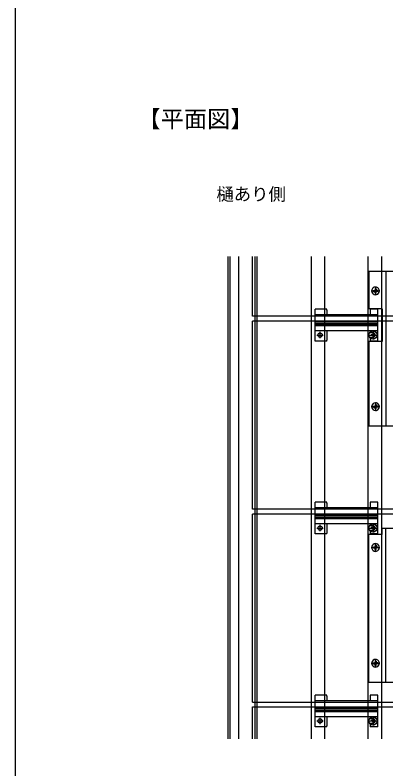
# Model space of a CAD drawing. Units: millimetres, scale not verified. Extents: x -1050 to 1050, y -1566 to 1557.
# Drawn here: x -1050 to -666, y -198 to 583 of the extents above; entities that cross this region are included whole.
import ezdxf
from ezdxf.enums import TextEntityAlignment as Align

# ---------------------------------------------------------------- set-up
doc = ezdxf.new("R2010")
doc.units = ezdxf.units.MM
doc.header["$LTSCALE"] = 8
for name, color, linetype in [('0-1_USER1', 3, 'Continuous'), ('0-3_YKK_12', 2, 'Continuous'), ('0-4_YKK_13', 4, 'Continuous'), ('0-7_YKK_ZWAK', 7, 'Continuous')]:
    doc.layers.add(name, color=color, linetype=linetype)
doc.styles.add('ＭＳ ゴシック', font='')
doc.styles.get('ＭＳ ゴシック').set_extended_font_data('MS Gothic')

msp = doc.modelspace()

# ---------------------------------------------------------------- linework, layer by layer
at = {"layer": '0-3_YKK_12'}
for p, q in [((-829.175, -166.942), (-829.175, 333.058)), ((-827.175, -166.942), (-827.175, 333.058)), ((-818.556, 333.058), (-818.556, -166.942)), ((-804.175, 271.058), (-804.175, 333.058)), ((-801.175, -166.942), (-801.175, 333.058)), ((-799.175, -166.942), (-799.175, 333.058)), ((-743.075, -166.942), (-743.075, 333.058)), ((-729.075, -166.942), (-729.075, 333.058)), ((-684.275, -166.942), (-684.275, 333.058)), ((-670.275, -166.942), (-670.275, 333.058)), ((-804.175, 71.058), (-804.175, 266.058)), ((-801.175, 66.058), (-804.175, 66.058)), ((-804.175, -128.942), (-804.175, 66.058)), ((-497.672, 66.058), (-801.175, 66.058)), ((-804.175, -166.942), (-804.175, -133.942))]:
    msp.add_line(p, q, dxfattribs=at)
for points in [[(-1.175, 271.058), (-801.175, 271.058), (-804.175, 271.058)], [(-1.175, 266.058), (-801.175, 266.058), (-804.175, 266.058)], [(-497.672, 71.058), (-801.175, 71.058), (-804.175, 71.058)], [(-804.175, -128.942), (-801.175, -128.942), (-1.175, -128.942)], [(-804.175, -133.942), (-801.175, -133.942), (-1.175, -133.942)]]:
    msp.add_lwpolyline(points, dxfattribs=at)
at = {"layer": '0-4_YKK_13'}
for p, q in [((-666.175, 317.358), (-666.175, 157.358)), ((-681.075, 297.358), (-672.275, 297.358)), ((-677.812, 297.878), (-677.295, 297.978)), ((-677.194, 298.495), (-677.295, 297.978)), ((-677.175, 299.603), (-677.194, 298.495)), ((-676.675, 301.758), (-676.675, 292.958)), ((-676.175, 299.603), (-676.156, 298.495)), ((-676.156, 298.495), (-676.055, 297.978)), ((-675.538, 297.878), (-676.055, 297.978)), ((-674.43, 297.858), (-675.538, 297.878)), ((-677.812, 296.839), (-677.295, 296.738)), ((-677.194, 296.221), (-677.295, 296.738)), ((-677.175, 295.113), (-677.194, 296.221)), ((-676.175, 295.113), (-676.156, 296.221)), ((-676.156, 296.221), (-676.055, 296.738)), ((-675.538, 296.839), (-676.055, 296.738)), ((-674.43, 296.858), (-675.538, 296.839)), ((-727.075, 278.358), (-739.075, 278.358)), ((-739.075, 277.358), (-739.075, 278.358)), ((-739.075, 272.458), (-739.075, 277.358)), ((-727.075, 277.358), (-727.075, 278.358)), ((-727.075, 277.358), (-727.075, 272.458)), ((-669.675, 278.858), (-683.675, 278.858)), ((-682.075, 277.358), (-682.075, 272.458)), ((-674.275, 277.358), (-674.275, 278.358)), ((-674.275, 272.458), (-674.275, 277.358)), ((-674.275, 272.458), (-739.075, 272.458)), ((-739.075, 271.133), (-739.075, 272.458)), ((-739.075, 266.271), (-739.075, 271.133)), ((-739.075, 265.371), (-739.075, 266.271)), ((-739.075, 265.789), (-674.275, 265.789)), ((-674.275, 271.133), (-674.275, 272.458)), ((-674.275, 266.271), (-674.275, 271.133)), ((-674.275, 265.371), (-674.275, 266.271)), ((-739.075, 264.473), (-739.075, 265.371)), ((-739.075, 264.323), (-739.075, 264.473)), ((-739.075, 264.403), (-674.275, 264.403)), ((-739.075, 262.894), (-739.075, 264.323)), ((-739.075, 262.744), (-739.075, 262.894)), ((-739.075, 262.814), (-674.275, 262.814)), ((-739.075, 261.846), (-739.075, 262.744)), ((-739.075, 260.946), (-739.075, 261.846)), ((-739.075, 261.428), (-674.275, 261.428)), ((-739.075, 257.484), (-739.075, 260.946)), ((-674.275, 264.473), (-674.275, 265.371)), ((-674.275, 264.323), (-674.275, 264.473)), ((-674.275, 262.894), (-674.275, 264.323)), ((-674.275, 262.744), (-674.275, 262.894)), ((-674.275, 261.846), (-674.275, 262.744)), ((-674.275, 260.946), (-674.275, 261.846)), ((-674.275, 257.484), (-674.275, 260.946)), ((-739.075, 256.158), (-739.075, 257.484)), ((-739.075, 256.158), (-674.275, 256.158)), ((-739.075, 246.358), (-739.075, 256.158)), ((-737.325, 251.558), (-730.825, 251.558)), ((-734.075, 248.308), (-734.075, 254.808)), ((-727.075, 256.158), (-727.075, 246.358)), ((-683.825, 251.558), (-674.725, 251.558)), ((-682.525, 251.558), (-676.025, 251.558)), ((-682.075, 256.158), (-682.075, 253.808)), ((-679.275, 253.808), (-682.075, 253.808)), ((-681.35, 251.908), (-681.35, 251.208)), ((-680.125, 251.908), (-681.35, 251.908)), ((-680.125, 251.208), (-681.35, 251.208)), ((-678.925, 253.633), (-679.625, 253.633)), ((-679.625, 253.633), (-679.625, 252.408)), ((-679.625, 250.708), (-679.625, 249.483)), ((-679.275, 256.108), (-679.275, 247.008)), ((-679.275, 248.308), (-679.275, 254.808)), ((-678.925, 253.633), (-678.925, 252.408)), ((-678.925, 250.708), (-678.925, 249.483)), ((-677.2, 251.908), (-678.425, 251.908)), ((-677.2, 251.208), (-678.425, 251.208)), ((-677.2, 251.908), (-677.2, 251.208)), ((-674.275, 256.158), (-674.275, 257.484)), ((-674.275, 246.358), (-674.275, 256.158)), ((-727.075, 245.358), (-727.075, 246.358)), ((-682.075, 249.308), (-679.275, 249.308)), ((-682.075, 249.308), (-682.075, 246.358)), ((-682.075, 246.358), (-682.075, 245.358)), ((-674.275, 245.358), (-682.075, 245.358)), ((-678.925, 249.483), (-679.625, 249.483)), ((-674.275, 245.358), (-674.275, 246.358)), ((-676.675, 181.758), (-676.675, 172.958)), ((-681.075, 177.358), (-672.275, 177.358)), ((-677.812, 177.878), (-677.295, 177.978)), ((-677.812, 176.839), (-677.295, 176.738)), ((-677.194, 178.495), (-677.295, 177.978)), ((-677.194, 176.221), (-677.295, 176.738)), ((-677.175, 179.603), (-677.194, 178.495)), ((-677.175, 175.113), (-677.194, 176.221)), ((-676.175, 179.603), (-676.156, 178.495)), ((-676.175, 175.113), (-676.156, 176.221)), ((-676.156, 178.495), (-676.055, 177.978)), ((-676.156, 176.221), (-676.055, 176.738)), ((-675.538, 177.878), (-676.055, 177.978)), ((-675.538, 176.839), (-676.055, 176.738)), ((-674.43, 177.858), (-675.538, 177.878)), ((-674.43, 176.858), (-675.538, 176.839)), ((-727.075, 78.358), (-739.075, 78.358)), ((-739.075, 77.358), (-739.075, 78.358)), ((-727.075, 77.358), (-727.075, 78.358)), ((-674.275, 77.358), (-674.275, 78.358)), ((-739.075, 72.458), (-739.075, 77.358)), ((-674.275, 72.458), (-739.075, 72.458)), ((-739.075, 71.133), (-739.075, 72.458)), ((-739.075, 66.271), (-739.075, 71.133)), ((-727.075, 77.358), (-727.075, 72.458)), ((-682.075, 77.358), (-682.075, 72.458)), ((-674.275, 72.458), (-674.275, 77.358)), ((-674.275, 71.133), (-674.275, 72.458)), ((-674.275, 66.271), (-674.275, 71.133)), ((-739.075, 65.371), (-739.075, 66.271)), ((-739.075, 65.789), (-674.275, 65.789)), ((-739.075, 64.473), (-739.075, 65.371)), ((-739.075, 64.323), (-739.075, 64.473)), ((-739.075, 64.403), (-674.275, 64.403)), ((-739.075, 62.894), (-739.075, 64.323)), ((-739.075, 62.744), (-739.075, 62.894)), ((-739.075, 62.814), (-674.275, 62.814)), ((-739.075, 61.846), (-739.075, 62.744)), ((-674.275, 65.371), (-674.275, 66.271)), ((-674.275, 64.473), (-674.275, 65.371)), ((-674.275, 64.323), (-674.275, 64.473)), ((-674.275, 62.894), (-674.275, 64.323)), ((-674.275, 62.744), (-674.275, 62.894)), ((-674.275, 61.846), (-674.275, 62.744)), ((-739.075, 60.946), (-739.075, 61.846)), ((-739.075, 61.428), (-674.275, 61.428)), ((-739.075, 57.484), (-739.075, 60.946)), ((-739.075, 56.158), (-739.075, 57.484)), ((-739.075, 56.158), (-674.275, 56.158)), ((-739.075, 46.358), (-739.075, 56.158)), ((-734.075, 48.308), (-734.075, 54.808)), ((-727.075, 56.158), (-727.075, 46.358)), ((-682.075, 56.158), (-682.075, 53.808)), ((-679.275, 56.108), (-679.275, 47.008)), ((-679.275, 48.308), (-679.275, 54.808)), ((-674.275, 60.946), (-674.275, 61.846)), ((-674.275, 57.484), (-674.275, 60.946)), ((-674.275, 56.158), (-674.275, 57.484)), ((-674.275, 46.358), (-674.275, 56.158)), ((-737.325, 51.558), (-730.825, 51.558)), ((-683.825, 51.558), (-674.725, 51.558)), ((-682.525, 51.558), (-676.025, 51.558)), ((-679.275, 53.808), (-682.075, 53.808)), ((-682.075, 49.308), (-679.275, 49.308)), ((-682.075, 49.308), (-682.075, 46.358)), ((-681.35, 51.908), (-681.35, 51.208)), ((-680.125, 51.908), (-681.35, 51.908)), ((-680.125, 51.208), (-681.35, 51.208)), ((-678.925, 53.633), (-679.625, 53.633)), ((-679.625, 53.633), (-679.625, 52.408)), ((-679.625, 50.708), (-679.625, 49.483)), ((-678.925, 49.483), (-679.625, 49.483)), ((-678.925, 53.633), (-678.925, 52.408)), ((-678.925, 50.708), (-678.925, 49.483)), ((-677.2, 51.908), (-678.425, 51.908)), ((-677.2, 51.208), (-678.425, 51.208)), ((-677.2, 51.908), (-677.2, 51.208)), ((-669.675, 44.858), (-669.675, 51.359)), ((-666.175, -108.641), (-666.175, 51.359)), ((-727.075, 45.358), (-727.075, 46.358)), ((-669.675, 44.858), (-683.675, 44.858)), ((-682.075, 46.358), (-682.075, 45.358)), ((-674.275, 45.358), (-682.075, 45.358)), ((-674.275, 45.358), (-674.275, 46.358)), ((-681.075, 31.359), (-672.275, 31.359)), ((-677.812, 31.878), (-677.295, 31.978)), ((-677.194, 32.496), (-677.295, 31.978)), ((-677.175, 33.604), (-677.194, 32.496)), ((-676.675, 26.959), (-676.675, 35.759)), ((-676.175, 33.604), (-676.156, 32.496)), ((-676.156, 32.496), (-676.055, 31.978)), ((-675.538, 31.878), (-676.055, 31.978)), ((-674.43, 31.859), (-675.538, 31.878)), ((-677.812, 30.839), (-677.295, 30.739)), ((-677.194, 30.222), (-677.295, 30.739)), ((-677.175, 29.114), (-677.194, 30.222)), ((-676.175, 29.114), (-676.156, 30.222)), ((-676.156, 30.222), (-676.055, 30.739)), ((-675.538, 30.839), (-676.055, 30.739)), ((-674.43, 30.859), (-675.538, 30.839)), ((-676.675, -93.041), (-676.675, -84.241)), ((-681.075, -88.641), (-672.275, -88.641)), ((-677.812, -88.122), (-677.295, -88.022)), ((-677.812, -89.161), (-677.295, -89.261)), ((-677.194, -87.504), (-677.295, -88.022)), ((-677.194, -89.778), (-677.295, -89.261)), ((-677.175, -86.396), (-677.194, -87.504)), ((-677.175, -90.886), (-677.194, -89.778)), ((-676.175, -86.396), (-676.156, -87.504)), ((-676.175, -90.886), (-676.156, -89.778)), ((-676.156, -87.504), (-676.055, -88.022)), ((-676.156, -89.778), (-676.055, -89.261)), ((-675.538, -88.122), (-676.055, -88.022)), ((-675.538, -89.161), (-676.055, -89.261)), ((-674.43, -88.141), (-675.538, -88.122)), ((-674.43, -89.141), (-675.538, -89.161)), ((-727.075, -121.642), (-739.075, -121.642)), ((-739.075, -122.642), (-739.075, -121.642)), ((-739.075, -127.542), (-739.075, -122.642)), ((-727.075, -122.642), (-727.075, -121.642)), ((-727.075, -122.642), (-727.075, -127.542)), ((-682.075, -122.642), (-682.075, -127.542)), ((-674.275, -122.642), (-674.275, -121.642)), ((-674.275, -127.542), (-674.275, -122.642)), ((-674.275, -127.542), (-739.075, -127.542)), ((-739.075, -128.867), (-739.075, -127.542)), ((-739.075, -133.729), (-739.075, -128.867)), ((-674.275, -128.867), (-674.275, -127.542)), ((-674.275, -133.729), (-674.275, -128.867)), ((-739.075, -134.629), (-739.075, -133.729)), ((-739.075, -134.211), (-674.275, -134.211)), ((-739.075, -135.527), (-739.075, -134.629)), ((-739.075, -135.677), (-739.075, -135.527)), ((-739.075, -135.597), (-674.275, -135.597)), ((-739.075, -137.106), (-739.075, -135.677)), ((-739.075, -137.256), (-739.075, -137.106)), ((-739.075, -137.186), (-674.275, -137.186)), ((-739.075, -138.154), (-739.075, -137.256)), ((-739.075, -139.054), (-739.075, -138.154)), ((-739.075, -138.572), (-674.275, -138.572)), ((-739.075, -142.516), (-739.075, -139.054)), ((-674.275, -134.629), (-674.275, -133.729)), ((-674.275, -135.527), (-674.275, -134.629)), ((-674.275, -135.677), (-674.275, -135.527)), ((-674.275, -137.106), (-674.275, -135.677)), ((-674.275, -137.256), (-674.275, -137.106)), ((-674.275, -138.154), (-674.275, -137.256)), ((-674.275, -139.054), (-674.275, -138.154)), ((-674.275, -142.516), (-674.275, -139.054)), ((-739.075, -143.842), (-739.075, -142.516)), ((-739.075, -143.842), (-674.275, -143.842)), ((-739.075, -153.642), (-739.075, -143.842)), ((-737.325, -148.442), (-730.825, -148.442)), ((-734.075, -151.692), (-734.075, -145.192)), ((-727.075, -143.842), (-727.075, -153.642)), ((-683.825, -148.442), (-674.725, -148.442)), ((-682.525, -148.442), (-676.025, -148.442)), ((-682.075, -143.842), (-682.075, -146.192)), ((-679.275, -146.192), (-682.075, -146.192)), ((-681.35, -148.092), (-681.35, -148.792)), ((-680.125, -148.092), (-681.35, -148.092)), ((-678.925, -146.367), (-679.625, -146.367)), ((-679.625, -146.367), (-679.625, -147.592)), ((-679.275, -143.892), (-679.275, -152.992)), ((-679.275, -151.692), (-679.275, -145.192)), ((-678.925, -146.367), (-678.925, -147.592)), ((-677.2, -148.092), (-678.425, -148.092)), ((-677.2, -148.092), (-677.2, -148.792)), ((-674.275, -143.842), (-674.275, -142.516)), ((-674.275, -153.642), (-674.275, -143.842)), ((-727.075, -154.642), (-727.075, -153.642)), ((-682.075, -150.692), (-679.275, -150.692)), ((-682.075, -150.692), (-682.075, -153.642)), ((-682.075, -153.642), (-682.075, -154.642)), ((-674.275, -154.642), (-682.075, -154.642)), ((-680.125, -148.792), (-681.35, -148.792)), ((-679.625, -149.292), (-679.625, -150.517)), ((-678.925, -150.517), (-679.625, -150.517)), ((-678.925, -149.292), (-678.925, -150.517)), ((-677.2, -148.792), (-678.425, -148.792)), ((-674.275, -154.642), (-674.275, -153.642))]:
    msp.add_line(p, q, dxfattribs=at)
for points in [[(-653.675, 263.058), (-653.675, 317.358), (-683.675, 317.358), (-683.675, 278.858)], [(-678.92, 297.858), (-678.047, 297.874), (-677.812, 297.878)], [(-678.92, 296.858), (-678.047, 296.843), (-677.812, 296.839)], [(-669.675, 278.858), (-669.675, 244.858), (-683.675, 244.858)], [(-674.275, 278.358), (-682.075, 278.358), (-682.075, 277.358)], [(-727.075, 245.358), (-739.075, 245.358), (-739.075, 246.358)], [(-683.675, 244.858), (-683.675, 157.358), (-653.675, 157.358), (-653.675, 213.058)], [(-678.92, 177.858), (-678.047, 177.874), (-677.812, 177.878)], [(-678.92, 176.858), (-678.047, 176.843), (-677.812, 176.839)], [(-674.275, 78.358), (-682.075, 78.358), (-682.075, 77.358)], [(-669.675, 51.359), (-653.675, 51.359), (-653.675, -3.641)], [(-727.075, 45.358), (-739.075, 45.358), (-739.075, 46.358)], [(-653.675, -53.641), (-653.675, -108.641), (-683.675, -108.641), (-683.675, 44.858)], [(-678.92, 31.859), (-678.047, 31.874), (-677.812, 31.878)], [(-678.92, 30.859), (-678.047, 30.843), (-677.812, 30.839)], [(-678.92, -88.141), (-678.047, -88.126), (-677.812, -88.122)], [(-678.92, -89.141), (-678.047, -89.157), (-677.812, -89.161)], [(-674.275, -121.642), (-682.075, -121.642), (-682.075, -122.642)], [(-727.075, -154.642), (-739.075, -154.642), (-739.075, -153.642)]]:
    msp.add_lwpolyline(points, dxfattribs=at)
for centre, radius in [((-734.075, 251.558), 2.25), ((-679.275, 251.558), 4.25), ((-679.275, 51.558), 4.25), ((-734.075, 51.558), 2.25), ((-734.075, -148.442), 2.25), ((-679.275, -148.442), 4.25)]:
    msp.add_circle(centre, radius, dxfattribs=at)
for centre, radius, start, end in [((-676.675, 297.358), 4, 110.06212, 249.93788), ((-676.675, 297.358), 2.3, 167.44414, 192.55586), ((-676.675, 297.358), 4, 249.93788, 110.06212), ((-676.675, 297.358), 2.3, 77.44414, 102.55586), ((-676.675, 297.358), 2.3, 347.44414, 12.55586), ((-676.675, 297.358), 2.3, 257.44414, 282.55586), ((-680.125, 252.408), 0.5, 270, 0), ((-680.125, 250.708), 0.5, 0, 90), ((-679.275, 251.558), 2.25, 270, 90), ((-678.425, 252.408), 0.5, 180, 270), ((-678.425, 250.708), 0.5, 90, 180), ((-676.675, 177.358), 4, 110.06212, 249.93788), ((-676.675, 177.358), 4, 249.93788, 110.06212), ((-676.675, 177.358), 2.3, 167.44414, 192.55586), ((-676.675, 177.358), 2.3, 77.44414, 102.55586), ((-676.675, 177.358), 2.3, 257.44414, 282.55586), ((-676.675, 177.358), 2.3, 347.44414, 12.55586), ((-680.125, 52.408), 0.5, 270, 0), ((-680.125, 50.708), 0.5, 0, 90), ((-679.275, 51.558), 2.25, 270, 90), ((-678.425, 52.408), 0.5, 180, 270), ((-678.425, 50.708), 0.5, 90, 180), ((-676.675, 31.359), 4, 110.06212, 249.93788), ((-676.675, 31.359), 2.3, 167.44414, 192.55586), ((-676.675, 31.359), 4, 249.93788, 110.06212), ((-676.675, 31.359), 2.3, 77.44414, 102.55586), ((-676.675, 31.359), 2.3, 347.44414, 12.55586), ((-676.675, 31.359), 2.3, 257.44414, 282.55586), ((-676.675, -88.641), 4, 110.06212, 249.93788), ((-676.675, -88.641), 4, 249.93788, 110.06212), ((-676.675, -88.641), 2.3, 167.44414, 192.55586), ((-676.675, -88.641), 2.3, 77.44414, 102.55586), ((-676.675, -88.641), 2.3, 257.44414, 282.55586), ((-676.675, -88.641), 2.3, 347.44414, 12.55586), ((-680.125, -147.592), 0.5, 270, 0), ((-679.275, -148.442), 2.25, 270, 90), ((-678.425, -147.592), 0.5, 180, 270), ((-680.125, -149.292), 0.5, 0, 90), ((-678.425, -149.292), 0.5, 90, 180)]:
    msp.add_arc(centre, radius, start, end, dxfattribs=at)
at = {"layer": '0-7_YKK_ZWAK'}
msp.add_line((-1050, 1494.3), (-1050, -1565.7), dxfattribs=at)

# ---------------------------------------------------------------- texts
at = {"layer": '0-1_USER1', "style": 'ＭＳ ゴシック'}
for s, height, p in [('【平面図】', 17.6, (-923.18, 461.427)), ('樋あり側', 13.2, (-841.525, 387.061))]:
    msp.add_text(s, height=height, dxfattribs=at).set_placement(p, align=Align.BOTTOM_LEFT)

doc.saveas('drawing.dxf')
